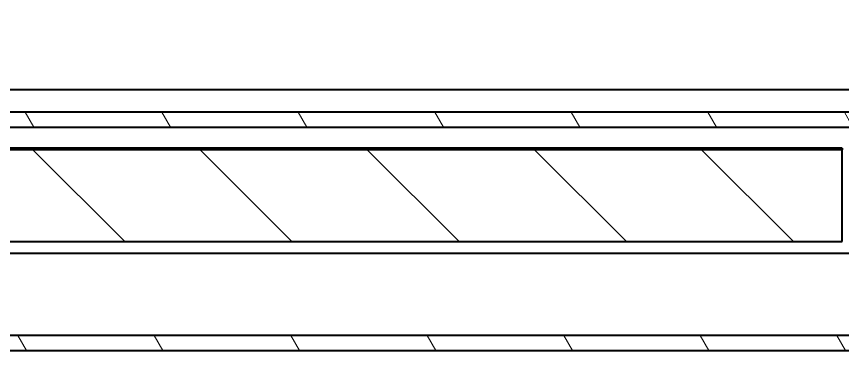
# Model space of a CAD drawing. Header units: millimetres. Extents: x 0 to 5945, y 0 to 4205.
# Drawn here: x 1756.5 to 1867.4, y 257.4 to 302.2 of the extents above; entities that cross this region are included whole.
import ezdxf

# ---------------------------------------------------------------- set-up
doc = ezdxf.new("R2010")
doc.units = ezdxf.units.MM
doc.header["$LTSCALE"] = 5
doc.layers.add('가시적인 것(ISO)', color=3, linetype='Continuous', lineweight=40)
doc.layers.add('해치(ISO)', color=7, linetype='Continuous', lineweight=18)

msp = doc.modelspace()

# ---------------------------------------------------------------- hatches: boundary and pattern name
at = {"layer": '해치(ISO)'}
h = msp.add_hatch(dxfattribs=at)
h.set_pattern_fill('ANSI31', color=256, scale=127, angle=75.00018, style=0)
h.set_pattern_definition([(120.0002, (0, 0), (-13.74813, -7.93754), [])])
h.paths.add_polyline_path([(1602.237, 257.352), (2132.237, 257.352), (2132.237, 827.352), (1602.237, 827.352), (1602.237, 766.852), (1602.237, 707.852), (1602.237, 376.852), (1602.237, 317.852)])
h.paths.add_polyline_path([(1604.237, 259.352), (1604.237, 825.352), (2130.237, 825.352), (2130.237, 259.352)], flags=0)
edge = h.paths.add_edge_path()
edge.add_ellipse((1657.237, 307.352), major_axis=(-4, 0), ratio=1, start_angle=0, end_angle=360)
h.paths.add_polyline_path([(2102.237, 287.352), (2102.237, 797.352), (1632.237, 797.352), (1632.237, 287.352)])
h.paths.add_polyline_path([(1634.237, 289.352), (1634.237, 795.352), (2100.237, 795.352), (2100.237, 289.352)], flags=0)
h = msp.add_hatch(dxfattribs=at)
h.set_pattern_fill('ANSI31', color=256, scale=127, angle=90.00021, style=0)
h.set_pattern_definition([(135.0002, (0, 0), (-11.22528, -11.22536), [])])
edge = h.paths.add_edge_path()
edge.add_line((2117.821, 285.352), (2117.821, 799.352))
edge.add_ellipse((2104.437, 799.352), major_axis=(13.384, 0), ratio=1, start_angle=0, end_angle=90)
edge.add_line((2104.437, 812.736), (1630.437, 812.736))
edge.add_ellipse((1630.437, 799.352), major_axis=(0, 13.384), ratio=1, start_angle=0, end_angle=90)
edge.add_line((1617.053, 799.352), (1617.053, 285.352))
edge.add_ellipse((1630.437, 285.352), major_axis=(-13.384, 0), ratio=1, start_angle=0, end_angle=90)
edge.add_line((1630.437, 271.967), (1867.387, 271.967))
edge.add_line((1867.387, 271.967), (1867.387, 284.311))
edge.add_line((1867.387, 284.311), (1630.437, 284.311))
edge.add_ellipse((1630.437, 285.352), major_axis=(0, -1.041), ratio=1, start_angle=270, end_angle=360, ccw=False)
edge.add_line((1629.396, 285.352), (1629.396, 799.352))
edge.add_ellipse((1630.437, 799.352), major_axis=(-1.041, 0), ratio=1, start_angle=270, end_angle=360, ccw=False)
edge.add_line((1630.437, 800.392), (2104.437, 800.392))
edge.add_ellipse((2104.437, 799.352), major_axis=(0, 1.041), ratio=1, start_angle=270, end_angle=360, ccw=False)
edge.add_line((2105.478, 799.352), (2105.478, 285.352))
edge.add_ellipse((2104.437, 285.352), major_axis=(1.041, 0), ratio=1, start_angle=270, end_angle=360, ccw=False)
edge.add_line((2104.437, 284.311), (1867.487, 284.311))
edge.add_line((1867.487, 284.311), (1867.487, 271.967))
edge.add_line((1867.487, 271.967), (2104.437, 271.967))
edge.add_ellipse((2104.437, 285.352), major_axis=(0, -13.384), ratio=1, start_angle=0, end_angle=90)

# ---------------------------------------------------------------- linework, layer by layer
at = {"layer": '가시적인 것(ISO)'}
for p, q in [((2093.237, 292.352), (1641.237, 292.352)), ((2100.237, 289.352), (1634.237, 289.352)), ((1632.237, 287.352), (2102.237, 287.352)), ((1867.387, 284.497), (1630.437, 284.497)), ((1867.387, 284.311), (1630.437, 284.311)), ((1867.387, 284.497), (1867.387, 284.311)), ((1867.387, 271.967), (1867.387, 284.311)), ((1630.437, 271.967), (1867.387, 271.967)), ((2079.237, 270.352), (1655.237, 270.352)), ((2130.237, 259.352), (1604.237, 259.352)), ((1602.237, 257.352), (2132.237, 257.352))]:
    msp.add_line(p, q, dxfattribs=at)

doc.saveas('drawing.dxf')
